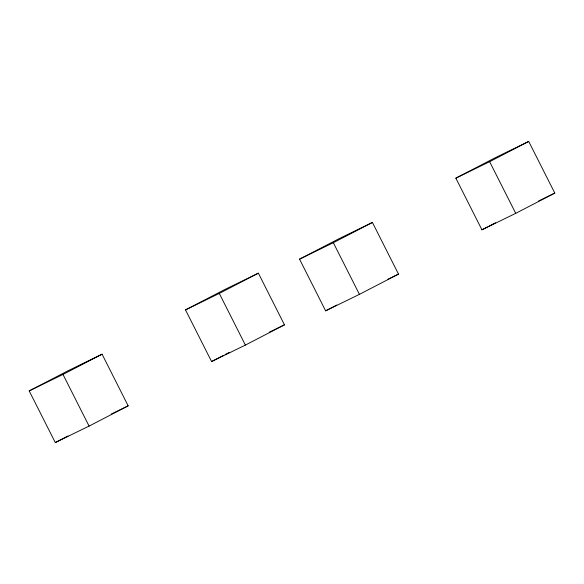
<?xml version="1.0" encoding="UTF-8"?>
<svg xmlns="http://www.w3.org/2000/svg" width="584" height="584" viewBox="0 0 584 584"><rect width="100%" height="100%" fill="white"/><g stroke="black" fill="none" stroke-linecap="round" stroke-linejoin="round"><path stroke-width="0.88" d="M29.2 390.908L68.277 370.657L102.069 354.189L128.159 405.844L89.082 426.094L55.29 442.562L29.2 390.908L62.992 374.439L102.069 354.189M185.5 309.9L224.577 289.642L258.369 273.173L284.459 324.835L245.382 345.086L211.591 361.554L185.5 309.9L219.292 293.431L258.369 273.173M299.541 259.165L338.618 238.914L372.409 222.446L398.5 274.1L359.423 294.358L325.631 310.827L299.541 259.165L333.333 242.703L372.409 222.446M455.841 178.156L494.918 157.906L528.71 141.438L554.8 193.092L515.723 213.343L481.931 229.811L455.841 178.156L489.633 161.688L528.71 141.438M55.29 442.562L68.051 435.949M211.591 361.554L223.555 355.349M225.147 354.524L229.14 352.459M325.631 310.827L336.8 305.038M481.931 229.811L487.516 226.921M489.107 226.096L495.488 222.789M269.173 332.281L284.459 324.835M538.711 200.933L554.8 193.092M111.267 414.078L128.159 405.844M388.039 279.203L398.5 274.1M489.633 161.688L515.723 213.343M333.333 242.703L359.423 294.358M219.292 293.431L245.382 345.086M62.992 374.439L89.082 426.094"/></g></svg>
